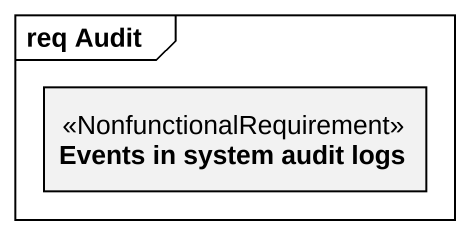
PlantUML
@startuml
mainframe req Audit
hide circle
hide empty members
class "Events in system audit logs" as Events_in_system_audit_logs <<NonfunctionalRequirement>>
@enduml
